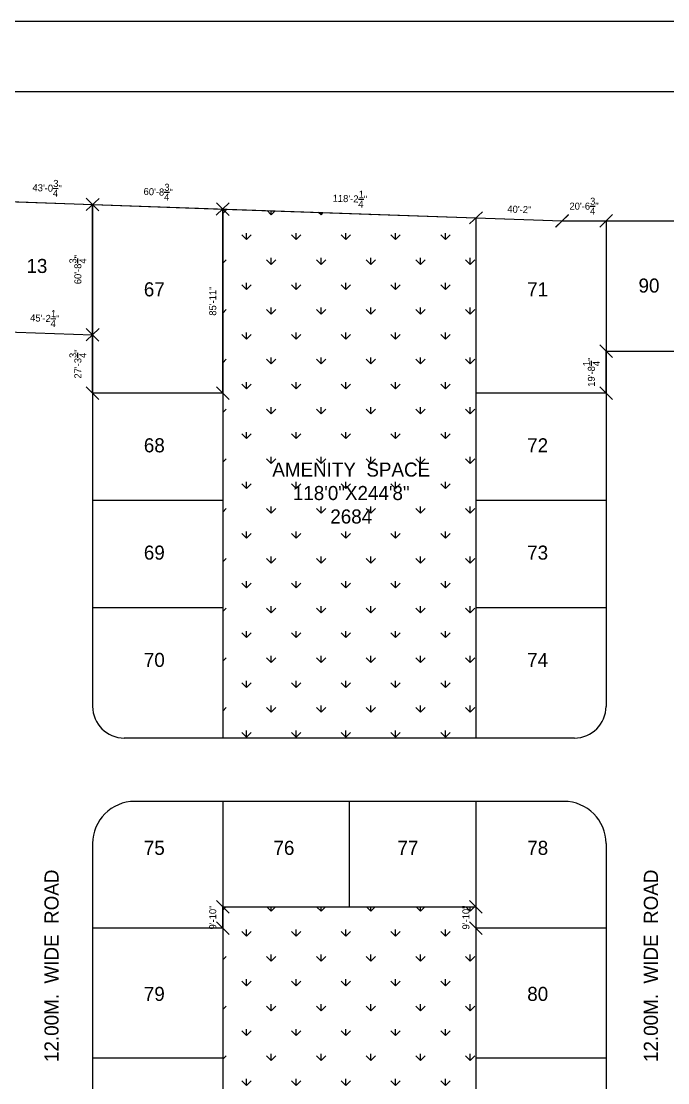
# Model space of a CAD drawing. Header units: inches. Extents: x 250 to 814, y -1477 to -285.
# Drawn here: x 521.06 to 530.26, y -847.08 to -831.99 of the extents above; entities that cross this region are included whole.
import ezdxf

# ---------------------------------------------------------------- set-up
doc = ezdxf.new("R2010")
doc.units = ezdxf.units.IN
doc.header["$MEASUREMENT"] = 0
doc.styles.get("Standard").update_dxf_attribs({"font": 'FRAMDCN.TTF', "height": 0.2})
doc.styles.add('style1', font='FRAMDCN.TTF', dxfattribs={"height": 0.1})
doc.dimstyles.new('Copy of 1000', dxfattribs={"dimtxt": 0.18, "dimasz": 0.18, "dimexe": 0.18, "dimexo": 0.0625, "dimgap": 0.09, "dimtad": 1, "dimtoh": 1, "dimlfac": 393.7, "dimzin": 0, "dimdsep": 46, "dimlunit": 4, "dimtxsty": 'Standard', "dimblk": 'OBLIQUE', "dimcen": 0.09, "dimse1": 1, "dimse2": 1, "dimadec": 0, "dimazin": 0, "dimtfac": 1, "dimtofl": 0, "dimtmove": 0, "dimatfit": 3, "dimfxl": 1, "dimtolj": 1, "dimtzin": 0, "dimarcsym": 0})
pattern_1 = [(90, (100, 0), (-0.35355339, 0.35355339), [0.09375, -0.61335678]), (45, (100, 0), (-0.3535534, 0.3535534), [0.09375, -0.40625]), (135, (100, 0), (-0.3535534, -0.3535534), [0.09375, -0.40625])]

# ---------------------------------------------------------------- blocks, each defined once
blk = doc.blocks.new('_Oblique')
at = {"color": 0, "linetype": 'ByBlock', "lineweight": -2}
blk.add_line((-0.5, -0.5), (0.5, 0.5), dxfattribs=at)
blk = doc.blocks.new('*D51')
at = {"color": 0, "lineweight": -2, "transparency": 16777216}
blk.add_line((520.766, -834.547), (522.078, -834.593), dxfattribs=at)
at = {"layer": 'Defpoints', "color": 0, "transparency": 16777216}
for p in [(520.766, -834.547), (522.078, -834.593), (522.078, -834.593)]:
    blk.add_point(p, dxfattribs=at)
at = {"color": 0, "lineweight": -2, "transparency": 16777216, "xscale": 0.18, "yscale": 0.18, "zscale": 0.18}
for p, rotation in [((520.766, -834.547), 177.9953626164304), ((522.078, -834.593), 357.9953626164305)]:
    blk.add_blockref('_Oblique', p, dxfattribs=dict(at, rotation=rotation))
at = {"color": 0, "transparency": 16777216, "insert": (521.43, -834.36), "char_height": 0.1, "attachment_point": 5, "rotation": 357.9954, "style": 'style1'}
blk.add_mtext('\\A1;43\'-0{\\H1.000000x;\\S3/4;}"', dxfattribs=at)
blk = doc.blocks.new('*D63')
at = {"color": 0, "lineweight": -2, "transparency": 16777216}
blk.add_line((520.702, -836.396), (522.078, -836.444), dxfattribs=at)
at = {"layer": 'Defpoints', "color": 0, "transparency": 16777216}
for p in [(520.702, -836.396), (522.078, -836.444), (522.078, -836.444)]:
    blk.add_point(p, dxfattribs=at)
at = {"color": 0, "lineweight": -2, "transparency": 16777216, "xscale": 0.18, "yscale": 0.18, "zscale": 0.18}
for p, rotation in [((520.702, -836.396), 177.9953626164006), ((522.078, -836.444), 357.9953626164007)]:
    blk.add_blockref('_Oblique', p, dxfattribs=dict(at, rotation=rotation))
at = {"color": 0, "transparency": 16777216, "insert": (521.397, -836.211), "char_height": 0.1, "attachment_point": 5, "rotation": 357.9954, "style": 'style1'}
blk.add_mtext('\\A1;45\'-2{\\H1.000000x;\\S1/4;}"', dxfattribs=at)
blk = doc.blocks.new('*D467')
at = {"color": 0, "lineweight": -2, "transparency": 16777216}
blk.add_line((522.078, -836.444), (522.078, -834.593), dxfattribs=at)
at = {"layer": 'Defpoints', "color": 0, "transparency": 16777216}
for p in [(522.078, -834.593), (522.078, -834.593), (522.078, -836.444)]:
    blk.add_point(p, dxfattribs=at)
at = {"color": 0, "lineweight": -2, "transparency": 16777216, "xscale": 0.18, "yscale": 0.18, "zscale": 0.18}
for p, rotation in [((522.078, -834.593), 90), ((522.078, -836.444), 270)]:
    blk.add_blockref('_Oblique', p, dxfattribs=dict(at, rotation=rotation))
at = {"color": 0, "transparency": 16777216, "insert": (521.868, -835.519), "char_height": 0.1, "attachment_point": 5, "rotation": 90, "style": 'style1'}
blk.add_mtext('\\A1;60\'-8{\\H1.000000x;\\S3/4;}"', dxfattribs=at)
blk = doc.blocks.new('*D468')
at = {"color": 0, "lineweight": -2, "transparency": 16777216}
blk.add_line((522.078, -834.593), (523.928, -834.658), dxfattribs=at)
at = {"layer": 'Defpoints', "color": 0, "transparency": 16777216}
for p in [(522.078, -834.593), (523.928, -834.658), (523.928, -834.658)]:
    blk.add_point(p, dxfattribs=at)
at = {"color": 0, "lineweight": -2, "transparency": 16777216, "xscale": 0.18, "yscale": 0.18, "zscale": 0.18}
for p, rotation in [((522.078, -834.593), 177.9953626380547), ((523.928, -834.658), 357.9953626380548)]:
    blk.add_blockref('_Oblique', p, dxfattribs=dict(at, rotation=rotation))
at = {"color": 0, "transparency": 16777216, "insert": (523.01, -834.415), "char_height": 0.1, "attachment_point": 5, "rotation": 357.9954, "style": 'style1'}
blk.add_mtext('\\A1;60\'-8{\\H1.000000x;\\S3/4;}"', dxfattribs=at)
blk = doc.blocks.new('*D469')
at = {"color": 0, "lineweight": -2, "transparency": 16777216}
blk.add_line((522.078, -837.277), (522.078, -836.444), dxfattribs=at)
at = {"layer": 'Defpoints', "color": 0, "transparency": 16777216}
for p in [(522.078, -836.444), (522.078, -836.444), (522.078, -837.277)]:
    blk.add_point(p, dxfattribs=at)
at = {"color": 0, "lineweight": -2, "transparency": 16777216, "xscale": 0.18, "yscale": 0.18, "zscale": 0.18}
for p, rotation in [((522.078, -836.444), 90), ((522.078, -837.277), 270)]:
    blk.add_blockref('_Oblique', p, dxfattribs=dict(at, rotation=rotation))
at = {"color": 0, "transparency": 16777216, "insert": (521.868, -836.861), "char_height": 0.1, "attachment_point": 5, "rotation": 90, "style": 'style1'}
blk.add_mtext('\\A1;27\'-3{\\H1.000000x;\\S3/4;}"', dxfattribs=at)
blk = doc.blocks.new('*D74')
at = {"color": 0, "lineweight": -2, "transparency": 16777216}
blk.add_line((523.928, -837.277), (523.928, -834.658), dxfattribs=at)
at = {"layer": 'Defpoints', "color": 0, "transparency": 16777216}
for p in [(523.928, -834.658), (523.928, -834.658), (523.928, -837.277)]:
    blk.add_point(p, dxfattribs=at)
at = {"color": 0, "lineweight": -2, "transparency": 16777216, "xscale": 0.18, "yscale": 0.18, "zscale": 0.18}
for p, rotation in [((523.928, -834.658), 90), ((523.928, -837.277), 270)]:
    blk.add_blockref('_Oblique', p, dxfattribs=dict(at, rotation=rotation))
at = {"color": 0, "transparency": 16777216, "insert": (523.786, -835.967), "char_height": 0.1, "attachment_point": 5, "rotation": 90, "style": 'style1'}
blk.add_mtext('\\A1;85\'-11"', dxfattribs=at)
blk = doc.blocks.new('*D539')
at = {"color": 0, "lineweight": -2, "transparency": 16777216}
blk.add_line((529.378, -837.277), (529.378, -836.677), dxfattribs=at)
at = {"layer": 'Defpoints', "color": 0, "transparency": 16777216}
for p in [(529.378, -836.677), (529.378, -836.677), (529.378, -837.277)]:
    blk.add_point(p, dxfattribs=at)
at = {"color": 0, "lineweight": -2, "transparency": 16777216, "xscale": 0.18, "yscale": 0.18, "zscale": 0.18}
for p, rotation in [((529.378, -836.677), 90), ((529.378, -837.277), 270)]:
    blk.add_blockref('_Oblique', p, dxfattribs=dict(at, rotation=rotation))
at = {"color": 0, "transparency": 16777216, "insert": (529.169, -836.977), "char_height": 0.1, "attachment_point": 5, "rotation": 90, "style": 'style1'}
blk.add_mtext('\\A1;19\'-8{\\H1.000000x;\\S1/4;}"', dxfattribs=at)
blk = doc.blocks.new('*D544')
at = {"color": 0, "lineweight": -2, "transparency": 16777216}
blk.add_line((528.752, -834.827), (529.378, -834.827), dxfattribs=at)
at = {"layer": 'Defpoints', "color": 0, "transparency": 16777216}
for p in [(528.752, -834.827), (529.378, -834.827), (529.378, -834.827)]:
    blk.add_point(p, dxfattribs=at)
at = {"color": 0, "lineweight": -2, "transparency": 16777216, "xscale": 0.18, "yscale": 0.18, "zscale": 0.18, "rotation": 180}
blk.add_blockref('_Oblique', (528.752, -834.827), dxfattribs=at)
at = {"color": 0, "lineweight": -2, "transparency": 16777216, "xscale": 0.18, "yscale": 0.18, "zscale": 0.18}
blk.add_blockref('_Oblique', (529.378, -834.827), dxfattribs=at)
at = {"color": 0, "transparency": 16777216, "insert": (529.065, -834.617), "char_height": 0.1, "attachment_point": 5, "style": 'style1'}
blk.add_mtext('\\A1;20\'-6{\\H1.000000x;\\S3/4;}"', dxfattribs=at)
blk = doc.blocks.new('*D545')
at = {"color": 0, "lineweight": -2, "transparency": 16777216}
blk.add_line((527.528, -834.784), (528.752, -834.827), dxfattribs=at)
at = {"layer": 'Defpoints', "color": 0, "transparency": 16777216}
for p in [(527.528, -834.784), (528.752, -834.827), (528.752, -834.827)]:
    blk.add_point(p, dxfattribs=at)
at = {"color": 0, "lineweight": -2, "transparency": 16777216, "xscale": 0.18, "yscale": 0.18, "zscale": 0.18}
for p, rotation in [((527.528, -834.784), 177.9953626164148), ((528.752, -834.827), 357.9953626164149)]:
    blk.add_blockref('_Oblique', p, dxfattribs=dict(at, rotation=rotation))
at = {"color": 0, "transparency": 16777216, "insert": (528.145, -834.664), "char_height": 0.1, "attachment_point": 5, "rotation": 357.9954, "style": 'style1'}
blk.add_mtext('\\A1;40\'-2"', dxfattribs=at)
blk = doc.blocks.new('*D98')
at = {"color": 0, "lineweight": -2, "transparency": 16777216}
blk.add_line((523.928, -834.658), (527.528, -834.784), dxfattribs=at)
at = {"layer": 'Defpoints', "color": 0, "transparency": 16777216}
for p in [(523.928, -834.658), (527.528, -834.784), (527.528, -834.784)]:
    blk.add_point(p, dxfattribs=at)
at = {"color": 0, "lineweight": -2, "transparency": 16777216, "xscale": 0.18, "yscale": 0.18, "zscale": 0.18}
for p, rotation in [((523.928, -834.658), 177.995362616406), ((527.528, -834.784), 357.9953626164061)]:
    blk.add_blockref('_Oblique', p, dxfattribs=dict(at, rotation=rotation))
at = {"color": 0, "transparency": 16777216, "insert": (525.735, -834.512), "char_height": 0.1, "attachment_point": 5, "rotation": 357.9954, "style": 'style1'}
blk.add_mtext('\\A1;118\'-2{\\H1.000000x;\\S1/4;}"', dxfattribs=at)
blk = doc.blocks.new('*D553')
at = {"color": 0, "lineweight": -2, "transparency": 16777216}
blk.add_line((523.928, -844.877), (523.928, -844.577), dxfattribs=at)
at = {"layer": 'Defpoints', "color": 0, "transparency": 16777216}
for p in [(523.928, -844.577), (523.928, -844.577), (523.928, -844.877)]:
    blk.add_point(p, dxfattribs=at)
at = {"color": 0, "lineweight": -2, "transparency": 16777216, "xscale": 0.18, "yscale": 0.18, "zscale": 0.18}
for p, rotation in [((523.928, -844.577), 90), ((523.928, -844.877), 270)]:
    blk.add_blockref('_Oblique', p, dxfattribs=dict(at, rotation=rotation))
at = {"color": 0, "transparency": 16777216, "insert": (523.786, -844.727), "char_height": 0.1, "attachment_point": 5, "rotation": 90, "style": 'style1'}
blk.add_mtext('\\A1;9\'-10"', dxfattribs=at)
blk = doc.blocks.new('*D101')
at = {"color": 0, "lineweight": -2, "transparency": 16777216}
blk.add_line((527.528, -844.577), (527.528, -844.877), dxfattribs=at)
at = {"layer": 'Defpoints', "color": 0, "transparency": 16777216}
for p in [(527.528, -844.577), (527.528, -844.877), (527.528, -844.877)]:
    blk.add_point(p, dxfattribs=at)
at = {"color": 0, "lineweight": -2, "transparency": 16777216, "xscale": 0.18, "yscale": 0.18, "zscale": 0.18}
for p, rotation in [((527.528, -844.577), 90), ((527.528, -844.877), 270)]:
    blk.add_blockref('_Oblique', p, dxfattribs=dict(at, rotation=rotation))
at = {"color": 0, "transparency": 16777216, "insert": (527.386, -844.727), "char_height": 0.1, "attachment_point": 5, "rotation": 90, "style": 'style1'}
blk.add_mtext('\\A1;9\'-10"', dxfattribs=at)
blk = doc.blocks.new('1234')
h = blk.add_hatch()
h.set_pattern_fill('GRASS', color=6, scale=0.5, style=0)
h.set_pattern_definition(pattern_1)
h.paths.add_polyline_path([(527.528091, -842.176861), (527.528091, -834.784034), (523.928091, -834.658028), (523.928091, -842.176861)])
h.paths.add_polyline_path([(524.7879, -838.210983), (526.721892, -838.210983), (526.721892, -839.192302), (524.7879, -839.192302)], flags=24)
h = blk.add_hatch()
h.set_pattern_fill('GRASS', color=6, scale=0.5, style=0)
h.set_pattern_definition(pattern_1)
h.paths.add_polyline_path([(523.928091, -852.576861), (527.528091, -852.576861), (527.528091, -844.576861), (523.928091, -844.576861)])
h.paths.add_polyline_path([(524.749951, -848.431802), (526.759841, -848.431802), (526.759841, -849.413121), (524.749951, -849.413121)], flags=24)
for p, q in [((506.784576, -834.057974), (528.751649, -834.826861)), ((528.751649, -834.826861), (558.72055, -834.826861))]:
    blk.add_line(p, q)
at = {"color": 1}
for p, q in [((522.078091, -834.593274), (522.078091, -841.726861)), ((523.928091, -834.658028), (523.928091, -842.176861)), ((527.528091, -834.784034), (527.528091, -842.176861)), ((529.378091, -834.826861), (529.378091, -841.726861)), ((505.517706, -835.864764), (522.078091, -836.444407)), ((529.378091, -836.676861), (557.940607, -836.676861)), ((523.928091, -837.276861), (522.078091, -837.276861)), ((529.378091, -837.276861), (527.528091, -837.276861)), ((523.928091, -838.801861), (522.078091, -838.801861)), ((529.378091, -838.801861), (527.528091, -838.801861)), ((523.928091, -840.326861), (522.078091, -840.326861)), ((529.378091, -840.326861), (527.528091, -840.326861)), ((528.928091, -842.176861), (522.528091, -842.176861)), ((528.778091, -843.076861), (522.678091, -843.076861)), ((523.928091, -843.076861), (523.928091, -853.79398)), ((525.728091, -844.576861), (525.728091, -843.076861)), ((527.528091, -843.076861), (527.528091, -854.639959)), ((522.078091, -843.676861), (522.078091, -849.826861)), ((529.378091, -843.676861), (529.378091, -854.317358)), ((523.928091, -844.576861), (527.528091, -844.576861)), ((523.928091, -844.876861), (522.078091, -844.876861)), ((529.378091, -844.876861), (527.528091, -844.876861)), ((523.928091, -846.726861), (522.078091, -846.726861)), ((529.378091, -846.726861), (527.528091, -846.726861))]:
    blk.add_line(p, q, dxfattribs=at)
for centre, radius, start, end in [((522.528091, -841.726861), 0.45, 180, 270), ((528.928091, -841.726861), 0.45, 270, 0), ((522.678091, -843.676861), 0.6, 90, 180), ((528.778091, -843.676861), 0.6, 360, 90)]:
    blk.add_arc(centre, radius, start, end, dxfattribs=at)
at = {"color": 1, "char_height": 0.2, "width": 1.17971751, "attachment_point": 2}
for s, insert in [('13', (521.285677, -835.367047)), ('90', (529.988565, -835.645685)), ('67', (522.955018, -835.699524)), ('71', (528.405018, -835.699524)), ('68', (522.955018, -837.916289)), ('72', (528.405018, -837.916289)), ('69', (522.955018, -839.441289)), ('73', (528.405018, -839.441289)), ('70', (522.955018, -840.966289)), ('74', (528.405018, -840.966289)), ('75', (522.955018, -843.63714)), ('76', (524.797965, -843.63714)), ('77', (526.560388, -843.63714)), ('78', (528.406152, -843.63714)), ('79', (522.955018, -845.712888)), ('80', (528.406152, -845.712888))]:
    blk.add_mtext(s, dxfattribs=dict(at, insert=insert))
at = {"insert": (525.754896, -838.260983), "char_height": 0.2, "width": 4.32924324, "attachment_point": 2}
blk.add_mtext('AMENITY  SPACE\\P118\'0"X244\'8"\\P2684', dxfattribs=at)
at = {"char_height": 0.2, "width": 4.31634683, "attachment_point": 2, "rotation": 90}
for insert in [(521.393465, -845.413341), (529.915001, -845.413341)]:
    blk.add_mtext('12.00M.  WIDE  ROAD', dxfattribs=dict(at, insert=insert))
at = {"color": 4}
for p1, p2, picture, middle in [((520.766353, -834.547361), (522.078091, -834.593274), '*D51', (521.42958, -834.360117)), ((522.078091, -834.593274), (523.928091, -834.658028), '*D468', (523.010448, -834.41545)), ((523.928091, -834.658028), (527.528091, -834.784034), '*D98', (525.735403, -834.512111)), ((522.078091, -836.444407), (522.078091, -834.593274), '*D467', (521.867761, -835.518841)), ((523.928091, -837.276861), (523.928091, -834.658028), '*D74', (523.786259, -835.967444)), ((527.528091, -834.784034), (528.751649, -834.826861), '*D545', (528.144831, -834.663703)), ((520.70164, -836.396229), (522.078091, -836.444407), '*D63', (521.397178, -836.211398))]:
    dim = blk.add_aligned_dim(p1=p1, p2=p2, distance=0, dimstyle='Copy of 1000', override={"dimtxsty": 'style1'}, dxfattribs=at)
    dim.commit()
    dim.dimension.update_dxf_attribs({"geometry": picture, "text_midpoint": middle})
dim = blk.add_linear_dim(base=(529.378091, -834.826861), p1=(528.751649, -834.826861), p2=(529.378091, -834.826861), dimstyle='Copy of 1000', override={"dimtxsty": 'style1'}, dxfattribs=at)
dim.commit()
dim.dimension.update_dxf_attribs({"geometry": '*D544', "text_midpoint": (529.06487, -834.826861), "dimtype": 128})
for base, p1, p2, picture, middle, dimtype in [((522.078091, -836.444407), (522.078091, -837.276861), (522.078091, -836.444407), '*D469', (522.078091, -836.860634), 129), ((529.378091, -836.676861), (529.378091, -837.276861), (529.378091, -836.676861), '*D539', (529.378091, -836.976861), 128), ((523.928091, -844.576861), (523.928091, -844.876861), (523.928091, -844.576861), '*D553', (523.928091, -844.726861), 128), ((527.528091, -844.876861), (527.528091, -844.576861), (527.528091, -844.876861), '*D101', (527.528091, -844.726861), 128)]:
    dim = blk.add_linear_dim(base=base, p1=p1, p2=p2, angle=90, dimstyle='Copy of 1000', override={"dimtxsty": 'style1'}, dxfattribs=at)
    dim.commit()
    dim.dimension.update_dxf_attribs({"geometry": picture, "text_midpoint": middle, "dimtype": dimtype})

msp = doc.modelspace()

# ---------------------------------------------------------------- linework, layer by layer
for p, q in [((496.221, -831.989), (561.41, -831.989)), ((497.221, -832.989), (560.41, -832.989))]:
    msp.add_line(p, q)

# ---------------------------------------------------------------- block references
at = {"color": 4}
msp.add_blockref('1234', (0, 0), dxfattribs=at)

doc.saveas('drawing.dxf')
